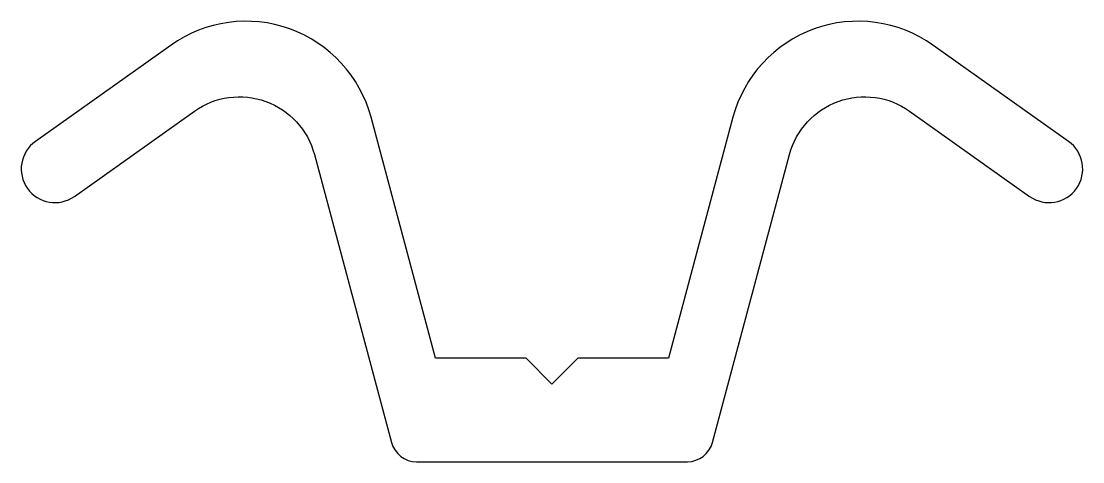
# Model space of a CAD drawing. Extents: x 165.7 to 186.2, y 219.7 to 228.2.
import ezdxf

# ---------------------------------------------------------------- set-up
doc = ezdxf.new("R2010")
doc.units = 0
doc.layers.add('ANA', color=220, linetype='CONTINUOUS')

msp = doc.modelspace()

# ---------------------------------------------------------------- linework, layer by layer
at = {"layer": 'ANA'}
msp.add_lwpolyline([(166.73, 224.783), (169.048, 226.428, -0.522563), (171.365, 225.593), (172.855, 220.034, 0.339454), (173.338, 219.663), (175.954, 219.663), (178.571, 219.663, 0.339454), (179.053, 220.034), (180.543, 225.593, -0.522563), (182.86, 226.428), (185.178, 224.783, 1), (185.93, 225.843), (183.311, 227.702, 0.522563), (179.449, 226.31), (178.204, 221.663), (176.454, 221.663), (175.954, 221.163), (175.454, 221.663), (173.704, 221.663), (172.459, 226.31, 0.522563), (168.597, 227.702), (165.978, 225.843, 1)], format="xyb", close=True, dxfattribs=at)

doc.saveas('drawing.dxf')
